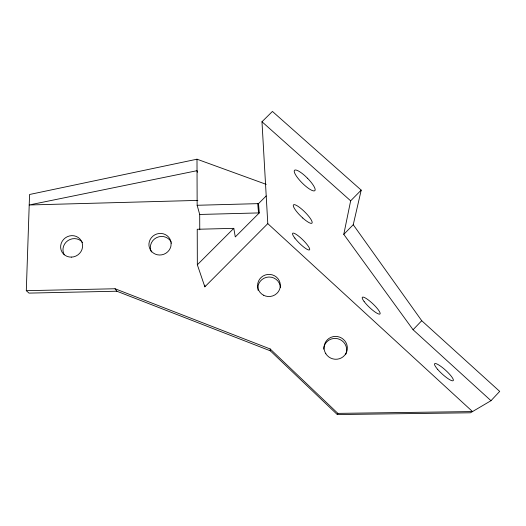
<?xml version="1.0" encoding="UTF-8"?>
<svg xmlns="http://www.w3.org/2000/svg" width="526" height="526" viewBox="0 0 526 526"><rect width="100%" height="100%" fill="white"/><g stroke="black" fill="none" stroke-linecap="round" stroke-linejoin="round"><path stroke-width="0.79" d="M26.3 290.681L115.056 288.761L270.16 348.962L337.87 413.377L472.526 411.569L267.787 223.629L261.981 121.749L272.429 111.433L361.204 190.129L353.248 224.727L421.727 320.715L499.7 391.397L490.982 400.7L470.448 412.792L337.291 414.567L270.318 350.829L116.844 291.22L29.009 293.107L26.3 290.681L29.568 194.488L197 159.2L266.241 184.37M490.982 400.7L413.074 329.736L343.78 234.353L350.651 200.827L361.204 190.129M337.291 414.567L337.87 413.377M413.074 329.736L421.727 320.715M343.78 234.353L353.248 224.727M266.202 195.955L258.516 203.628L259.285 212.905L235.286 236.924L233.794 228.343L197.23 229.27L197.342 264.775L204.844 286.821L267.787 223.629M197.342 264.775L233.794 228.343M197 159.2L197.151 205.278L258.516 203.628M197.868 200.399L29.213 204.976L197.033 170.687L197.421 172.239M197.151 205.278L199.696 214.463L259.285 212.905M261.981 121.749L350.651 200.827M115.056 288.761L116.844 291.22M270.16 348.962L270.318 350.829M257.74 203.654L258.529 212.925M204.838 285.191L204.844 286.821M199.696 214.463L199.755 229.757M151.403 251.98A11.066 10.625 -23 0 1 156.623 237.614A11.066 10.625 -23 0 1 171.272 242.23M323.654 349.159A11.546 11.283 19.6 0 1 337.791 338.751A11.546 11.283 19.6 0 1 345.661 354.531M64.271 254.775A11.039 10.474 -32.4 0 1 67.999 240.553A11.039 10.474 -32.4 0 1 82.602 242.545M258.128 290.332A11.263 10.967 -3.8 0 1 257.911 288.912M257.878 288.195A11.263 10.967 -3.8 0 1 268.931 277.018A11.263 10.967 -3.8 0 1 280.397 287.715M171.141 243.321L170.917 246.142A11.184 10.73 -22.9 0 1 153.362 253.045A11.184 10.73 -22.9 0 1 154.815 234.846A11.184 10.73 -22.9 0 1 171.141 243.321M302.785 218.027L300.372 215.739A12.979 2.893 44.7 0 1 295.441 204.93A12.979 2.893 44.7 0 1 311.26 219.94A12.979 2.893 44.7 0 1 302.785 218.027M307.519 178.248L304.771 175.638A14.393 3.564 45 0 0 295.139 174.021A14.393 3.564 45 0 0 312.635 190.668A14.393 3.564 45 0 0 307.519 178.248M325.837 353.748A11.671 11.401 19.3 0 0 345.99 353.36A11.671 11.401 19.3 0 0 335.318 336.41A11.671 11.401 19.3 0 0 325.837 353.748M263.48 295.191A11.381 11.079 -4 0 0 280.345 285.191A11.381 11.079 -4 0 0 263.072 276.012A11.381 11.079 -4 0 0 263.48 295.191M71.378 257.122A11.158 10.573 -32.3 0 0 81.254 240.757A11.158 10.573 -32.3 0 0 62.213 241.263A11.158 10.573 -32.3 0 0 71.378 257.122M364.117 301.51A12.131 2.472 43.4 0 0 379.516 314.147A12.131 2.472 43.4 0 0 369.929 301.214A12.131 2.472 43.4 0 0 364.117 301.51M437.625 369.337A12.558 2.531 42.3 0 0 453.182 380.653A12.558 2.531 42.3 0 0 441.012 366.49A12.558 2.531 42.3 0 0 437.625 369.337M294.849 238.12A11.822 2.4 44.5 0 0 309.354 249.962A11.822 2.4 44.5 0 0 299.169 236.562A11.822 2.4 44.5 0 0 294.849 238.12"/></g></svg>
